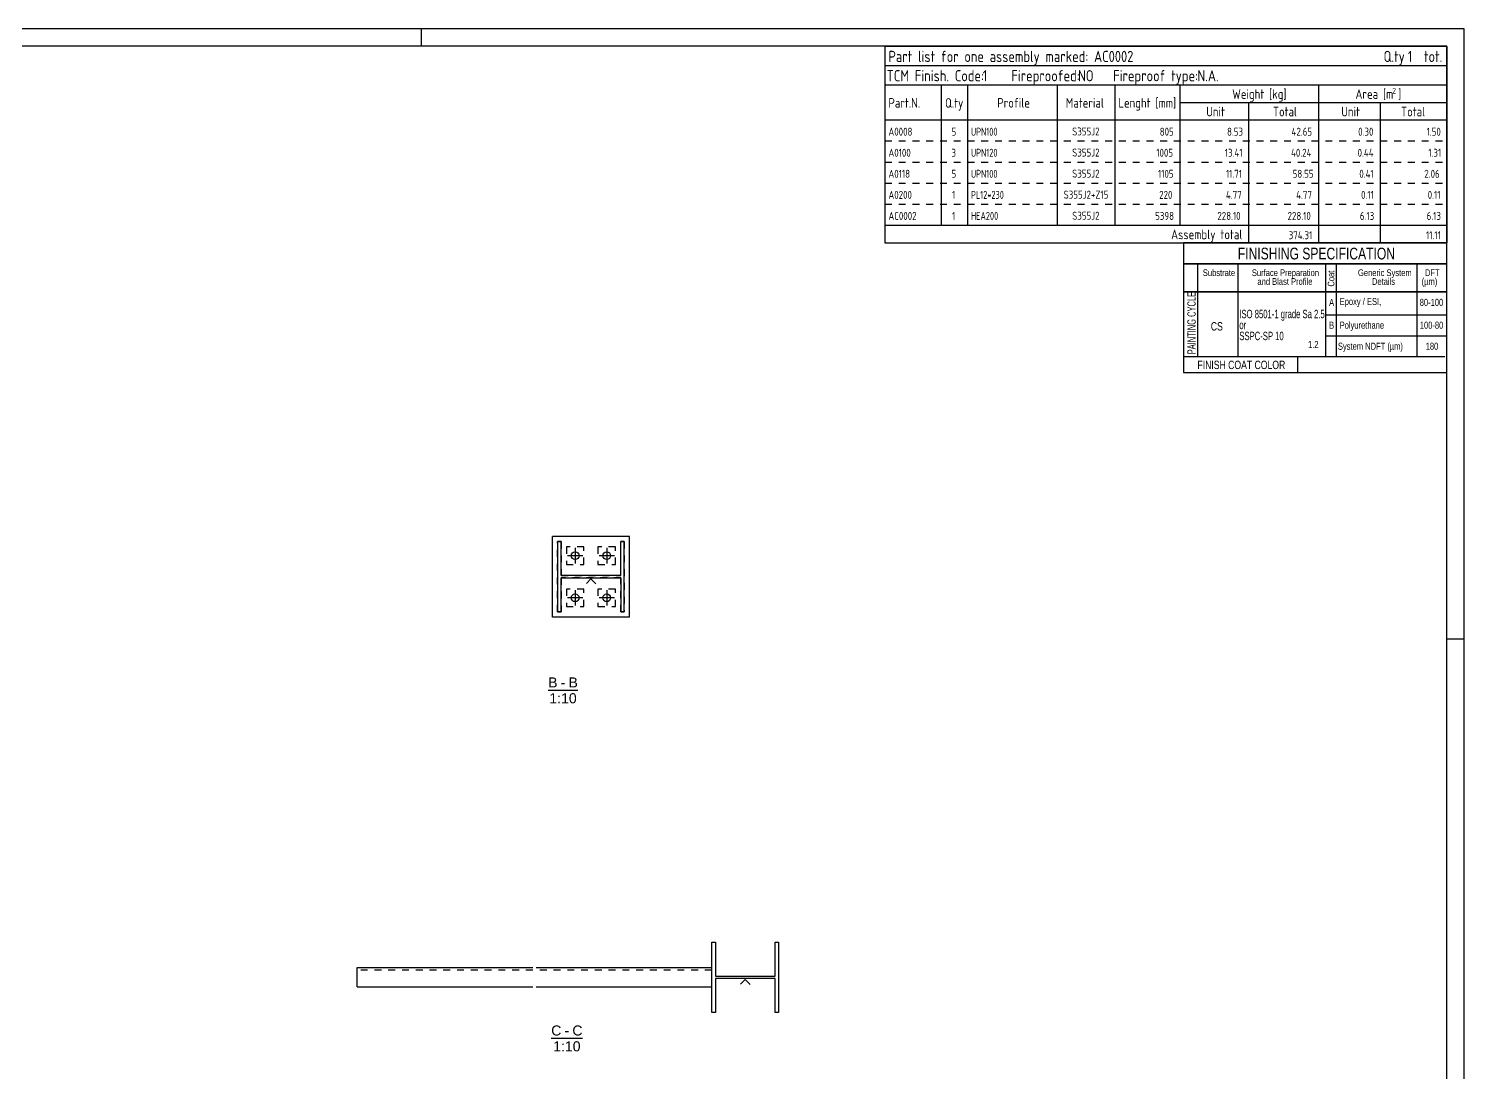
# Model space of a CAD drawing. Header units: millimetres. Extents: x -278 to 563, y -75 to 519.
# Drawn here: x 154.5 to 563.3, y 222.1 to 519.5 of the extents above; entities that cross this region are included whole.
import ezdxf

# ---------------------------------------------------------------- set-up
doc = ezdxf.new("R2010")
doc.units = ezdxf.units.MM
doc.linetypes.add('DXK_LINE_DOT2', pattern=[3.9198, 1.9599, -1.9599])
doc.styles.add('Arial', font='ARIAL.TTF', dxfattribs={"height": 0.2})
doc.styles.add('Arial Narrow', font='ARIALN.TTF', dxfattribs={"height": 0.2})
doc.styles.add('GOST type A', font='', dxfattribs={"height": 0.2})
doc.styles.add('GOST type A Bold', font='', dxfattribs={"height": 0.2})
doc.styles.get('GOST type A').set_extended_font_data('GOST type A')
doc.styles.get('GOST type A Bold').set_extended_font_data('GOST type A', bold=True)

# ---------------------------------------------------------------- blocks, each defined once
blk = doc.blocks.new('Unknown-43703786-1768')
at = {"color": 5, "linetype": 'Continuous'}
for p, q in [((563.35, 519.48), (-277.65, 519.48)), ((563.35, -74.52), (563.35, 519.48)), ((558.35, 514.48), (-272.65, 514.48)), ((558.35, -69.52), (558.35, 514.48))]:
    blk.add_line(p, q, dxfattribs=at)
at = {"color": 7, "linetype": 'Continuous'}
for p, q in [((266.35, 514.48), (266.35, 519.48)), ((563.35, 345.48), (558.35, 345.48))]:
    blk.add_line(p, q, dxfattribs=at)
blk = doc.blocks.new('Unknown-43703786-12 - 7461')
at = {"color": 6, "linetype": 'Continuous'}
blk.add_line((303.3, 231.81), (312.21, 231.81), dxfattribs=at)
at = {"color": 0, "linetype": 'Continuous'}
blk.add_wipeout([(306.19, 232.56), (306.19, 235.56), (303.3, 235.56), (303.3, 232.56)], dxfattribs=at)
blk.add_wipeout([(308.42, 232.56), (308.42, 235.56), (307.09, 235.56), (307.09, 232.56)], dxfattribs=at)
blk.add_wipeout([(312.21, 232.56), (312.21, 235.56), (309.32, 235.56), (309.32, 232.56)], dxfattribs=at)
at = {"color": 6, "linetype": 'Continuous', "style": 'Arial'}
blk.add_text('-', height=2.87, dxfattribs=at).set_placement((307.09, 232.56))
at = {"color": 0, "linetype": 'Continuous'}
blk.add_wipeout([(311.64, 228.06), (311.64, 231.06), (303.86, 231.06), (303.86, 228.06)], dxfattribs=at)
at = {"color": 6, "linetype": 'Continuous', "style": 'Arial'}
for s, height, p in [('C', 2.87, (303.3, 232.56)), ('C', 2.87, (309.32, 232.56)), ('1:10', 2.865, (303.86, 228.06))]:
    blk.add_text(s, height=height, dxfattribs=at).set_placement(p)
blk = doc.blocks.new('Unknown-43703786-14 - 5635')
at = {"color": 6, "linetype": 'Continuous'}
blk.add_line((302.42, 330.99), (310.89, 330.99), dxfattribs=at)
at = {"color": 0, "linetype": 'Continuous'}
blk.add_wipeout([(305.09, 331.74), (305.09, 334.74), (302.42, 334.74), (302.42, 331.74)], dxfattribs=at)
blk.add_wipeout([(307.32, 331.74), (307.32, 334.74), (305.99, 334.74), (305.99, 331.74)], dxfattribs=at)
blk.add_wipeout([(310.89, 331.74), (310.89, 334.74), (308.22, 334.74), (308.22, 331.74)], dxfattribs=at)
at = {"color": 6, "linetype": 'Continuous', "style": 'Arial'}
blk.add_text('-', height=2.87, dxfattribs=at).set_placement((305.99, 331.74))
at = {"color": 0, "linetype": 'Continuous'}
blk.add_wipeout([(310.55, 327.24), (310.55, 330.24), (302.77, 330.24), (302.77, 327.24)], dxfattribs=at)
at = {"color": 6, "linetype": 'Continuous', "style": 'Arial'}
for s, height, p in [('B', 2.87, (302.42, 331.74)), ('B', 2.87, (308.22, 331.74)), ('1:10', 2.865, (302.77, 327.24))]:
    blk.add_text(s, height=height, dxfattribs=at).set_placement(p)
blk = doc.blocks.new('Part-43703786-7462 - 7461')
at = {"color": 2, "linetype": 'Continuous'}
for p, q in [((248.05, 246.41), (248.05, 251.91)), ((248.05, 251.91), (298.05, 251.91)), ((299.05, 251.91), (349.05, 251.91)), ((248.05, 246.41), (298.05, 246.41)), ((299.05, 246.41), (349.05, 246.41))]:
    blk.add_line(p, q, dxfattribs=at)
at = {"color": 7, "linetype": 'DXK_LINE_DOT2'}
for p, q in [((298.05, 251.21), (248.05, 251.21)), ((349.05, 251.21), (299.05, 251.21)), ((349.05, 246.41), (349.05, 251.91))]:
    blk.add_line(p, q, dxfattribs=at)
blk = doc.blocks.new('Part-43703786-7476 - 7461')
at = {"color": 2, "linetype": 'Continuous'}
for p, q in [((349.05, 239.16), (349.05, 259.16)), ((349.05, 259.16), (350.05, 259.16)), ((350.05, 259.16), (350.05, 249.49)), ((367.05, 249.49), (367.05, 259.16)), ((367.05, 259.16), (368.05, 259.16)), ((368.05, 259.16), (368.05, 239.16)), ((350.05, 249.49), (367.05, 249.49)), ((367.05, 248.84), (350.05, 248.84)), ((350.05, 248.84), (350.05, 239.16)), ((358.55, 248.54), (357.25, 247.24)), ((358.55, 248.54), (359.95, 247.14)), ((367.05, 239.16), (367.05, 248.84)), ((350.05, 239.16), (349.05, 239.16)), ((368.05, 239.16), (367.05, 239.16))]:
    blk.add_line(p, q, dxfattribs=at)
blk = doc.blocks.new('Surfacing-43703786-5656 - 5635')
at = {"color": 246, "linetype": 'DXK_LINE_DOT2'}
for p, q in [((321.62, 359.8), (316.62, 359.8)), ((316.62, 359.8), (316.62, 354.8)), ((321.62, 354.8), (321.62, 359.8)), ((316.62, 354.8), (321.62, 354.8))]:
    blk.add_line(p, q, dxfattribs=at)
blk = doc.blocks.new('Part-43703786-5649 - 5635')
at = {"color": 2, "linetype": 'Continuous'}
for p, q in [((325.62, 374.8), (303.62, 374.8)), ((303.62, 351.8), (303.62, 374.8)), ((325.62, 351.8), (325.62, 374.8)), ((325.62, 351.8), (303.62, 351.8))]:
    blk.add_line(p, q, dxfattribs=at)
blk = doc.blocks.new('Part-43703786-5650 - 5635')
at = {"color": 7, "linetype": 'DXK_LINE_DOT2'}
for p, q in [((305.12, 353.3), (305.12, 373.3)), ((305.12, 373.3), (306.12, 373.3)), ((306.12, 373.3), (306.12, 363.63)), ((323.12, 363.63), (323.12, 373.3)), ((323.12, 373.3), (324.12, 373.3)), ((324.12, 373.3), (324.12, 353.3)), ((306.12, 363.63), (323.12, 363.63)), ((323.12, 362.98), (306.12, 362.98)), ((306.12, 362.98), (306.12, 353.3)), ((323.12, 353.3), (323.12, 362.98)), ((306.12, 353.3), (305.12, 353.3)), ((324.12, 353.3), (323.12, 353.3))]:
    blk.add_line(p, q, dxfattribs=at)
at = {"color": 2, "linetype": 'Continuous'}
for p, q in [((306.12, 373.3), (305.12, 373.3)), ((305.12, 373.3), (305.12, 353.3)), ((306.12, 363.63), (306.12, 373.3)), ((323.12, 363.63), (323.12, 373.3)), ((324.12, 373.3), (323.12, 373.3)), ((324.12, 353.3), (324.12, 373.3)), ((323.12, 363.63), (306.12, 363.63)), ((306.12, 353.3), (306.12, 362.98)), ((306.12, 362.98), (323.12, 362.98)), ((314.62, 362.68), (313.32, 361.38)), ((314.62, 362.68), (316.02, 361.28)), ((323.12, 362.98), (323.12, 353.3)), ((305.12, 353.3), (306.12, 353.3)), ((323.12, 353.3), (324.12, 353.3))]:
    blk.add_line(p, q, dxfattribs=at)
blk = doc.blocks.new('Bolt-43703786-5651 - 5635')
at = {"color": 3, "linetype": 'Continuous'}
for p, q in [((312.32, 369.3), (307.92, 369.3)), ((310.12, 371.5), (310.12, 367.1)), ((321.32, 369.3), (316.92, 369.3)), ((319.12, 371.5), (319.12, 367.1)), ((312.32, 357.3), (307.92, 357.3)), ((310.12, 359.5), (310.12, 355.1)), ((321.32, 357.3), (316.92, 357.3)), ((319.12, 359.5), (319.12, 355.1))]:
    blk.add_line(p, q, dxfattribs=at)
for centre in [(310.12, 369.3), (319.12, 369.3), (310.12, 357.3), (319.12, 357.3)]:
    blk.add_circle(centre, 1.1, dxfattribs=at)
blk = doc.blocks.new('Surfacing-43703786-5653 - 5635')
at = {"color": 246, "linetype": 'DXK_LINE_DOT2'}
for p, q in [((312.62, 371.8), (307.62, 371.8)), ((307.62, 371.8), (307.62, 366.8)), ((312.62, 366.8), (312.62, 371.8)), ((307.62, 366.8), (312.62, 366.8))]:
    blk.add_line(p, q, dxfattribs=at)
blk = doc.blocks.new('Surfacing-43703786-5654 - 5635')
at = {"color": 246, "linetype": 'DXK_LINE_DOT2'}
for p, q in [((312.62, 359.8), (307.62, 359.8)), ((307.62, 359.8), (307.62, 354.8)), ((312.62, 354.8), (312.62, 359.8)), ((307.62, 354.8), (312.62, 354.8))]:
    blk.add_line(p, q, dxfattribs=at)
blk = doc.blocks.new('Surfacing-43703786-5655 - 5635')
at = {"color": 246, "linetype": 'DXK_LINE_DOT2'}
for p, q in [((321.62, 371.8), (316.62, 371.8)), ((316.62, 371.8), (316.62, 366.8)), ((321.62, 366.8), (321.62, 371.8)), ((316.62, 366.8), (321.62, 366.8))]:
    blk.add_line(p, q, dxfattribs=at)
blk = doc.blocks.new('0_TCM_4503_AIVD_AD_PART_LIST-43703786-45672')
at = {"color": 174, "linetype": 'Continuous'}
for p, q in [((398.35, 514.48), (398.35, 493.48)), ((398.35, 493.48), (398.35, 487.48)), ((398.35, 487.48), (398.35, 481.48)), ((398.35, 481.48), (398.35, 475.48)), ((398.35, 475.48), (398.35, 469.48)), ((398.35, 469.48), (398.35, 463.48)), ((398.35, 463.48), (398.35, 458.48)), ((398.35, 458.48), (558.35, 458.48))]:
    blk.add_line(p, q, dxfattribs=at)
at = {"color": 7, "linetype": 'Continuous'}
for p, q in [((398.35, 514.48), (558.35, 514.48)), ((558.35, 514.48), (558.35, 493.48)), ((398.35, 508.98), (558.35, 508.98)), ((398.35, 503.48), (558.35, 503.48)), ((414.35, 503.48), (414.35, 493.48)), ((421.85, 503.48), (421.85, 493.48)), ((447.35, 503.48), (447.35, 493.48)), ((463.85, 503.48), (463.85, 493.48)), ((482.35, 503.48), (482.35, 493.48)), ((521.85, 503.48), (521.85, 493.48)), ((482.35, 498.48), (558.35, 498.48)), ((501.85, 498.48), (501.85, 493.48)), ((539.35, 498.48), (539.35, 493.48)), ((414.35, 493.48), (414.35, 487.48)), ((421.85, 493.48), (421.85, 487.48)), ((447.35, 493.48), (447.35, 487.48)), ((463.85, 493.48), (463.85, 487.48)), ((482.35, 493.48), (482.35, 487.48)), ((501.85, 493.48), (501.85, 487.48)), ((521.85, 493.48), (521.85, 487.48)), ((539.35, 493.48), (539.35, 487.48)), ((558.35, 493.48), (558.35, 487.48)), ((414.35, 487.48), (414.35, 481.48)), ((421.85, 487.48), (421.85, 481.48)), ((447.35, 487.48), (447.35, 481.48)), ((463.85, 487.48), (463.85, 481.48)), ((482.35, 487.48), (482.35, 481.48)), ((501.85, 487.48), (501.85, 481.48)), ((521.85, 487.48), (521.85, 481.48)), ((539.35, 487.48), (539.35, 481.48)), ((558.35, 487.48), (558.35, 481.48)), ((414.35, 481.48), (414.35, 475.48)), ((421.85, 481.48), (421.85, 475.48)), ((447.35, 481.48), (447.35, 475.48)), ((463.85, 481.48), (463.85, 475.48)), ((482.35, 481.48), (482.35, 475.48)), ((501.85, 481.48), (501.85, 475.48)), ((521.85, 481.48), (521.85, 475.48)), ((539.35, 481.48), (539.35, 475.48)), ((558.35, 481.48), (558.35, 475.48)), ((414.35, 475.48), (414.35, 469.48)), ((421.85, 475.48), (421.85, 469.48)), ((447.35, 475.48), (447.35, 469.48)), ((463.85, 475.48), (463.85, 469.48)), ((482.35, 475.48), (482.35, 469.48)), ((501.85, 475.48), (501.85, 469.48)), ((521.85, 475.48), (521.85, 469.48)), ((539.35, 475.48), (539.35, 469.48)), ((558.35, 475.48), (558.35, 469.48)), ((414.35, 469.48), (414.35, 463.48)), ((421.85, 469.48), (421.85, 463.48)), ((447.35, 469.48), (447.35, 463.48)), ((463.85, 469.48), (463.85, 463.48)), ((482.35, 469.48), (482.35, 463.48)), ((501.85, 469.48), (501.85, 463.48)), ((521.85, 469.48), (521.85, 463.48)), ((539.35, 469.48), (539.35, 463.48)), ((558.35, 469.48), (558.35, 463.48)), ((501.85, 463.48), (501.85, 458.48)), ((521.85, 463.48), (521.85, 458.48)), ((539.35, 463.48), (539.35, 458.48)), ((558.35, 463.48), (558.35, 458.48))]:
    blk.add_line(p, q, dxfattribs=at)
at = {"color": 4, "linetype": 'Continuous'}
for p, q in [((398.35, 493.48), (558.35, 493.48)), ((398.35, 463.48), (558.35, 463.48))]:
    blk.add_line(p, q, dxfattribs=at)
at = {"color": 7, "linetype": 'DXK_LINE_DOT2'}
for p, q in [((398.35, 487.48), (558.35, 487.48)), ((398.35, 481.48), (558.35, 481.48)), ((398.35, 475.48), (558.35, 475.48)), ((398.35, 469.48), (558.35, 469.48)), ((398.35, 463.48), (558.35, 463.48))]:
    blk.add_line(p, q, dxfattribs=at)
at = {"color": 7, "linetype": 'Continuous'}
for s, height, style, p in [('Part list for one assembly marked: AC0002', 3.1901, 'GOST type A', (399.35, 509.98)), ('Q.ty', 3.19, 'GOST type A', (540.35, 509.98)), ('tot.', 3.19, 'GOST type A', (551.85, 509.98)), ('TCM Finish. Code:', 3.1901, 'GOST type A', (398.85, 504.48)), ('1', 3.19, 'GOST type A Bold', (426.2, 504.48)), ('Fireproofed:', 3.1901, 'GOST type A', (434.35, 504.48)), ('NO', 3.19, 'GOST type A Bold', (453.35, 504.48)), ('Fireproof type:', 3.1901, 'GOST type A', (463.35, 504.48)), ('N.A.', 3.19, 'GOST type A Bold', (487.35, 504.48)), ('Part.N.', 2.734, 'GOST type A', (399.35, 496.98)), ('Q.ty', 2.734, 'GOST type A', (415.48, 496.95)), ('Profile', 2.734, 'GOST type A', (430.35, 496.98)), ('Material', 2.734, 'GOST type A', (449.85, 496.98)), ('Lenght [mm]', 2.7344, 'GOST type A', (464.85, 496.98)), ('Weight [kg]', 2.7344, 'GOST type A', (497.25, 499.48)), ('Area [m ]', 2.734, 'GOST type A', (532.35, 499.48)), ('2', 1.64, 'GOST type A', (542.82, 500.98)), ('Unit', 2.734, 'GOST type A', (489.85, 494.48)), ('Total', 2.734, 'GOST type A', (508.85, 494.48)), ('Unit', 2.734, 'GOST type A', (528.31, 494.48)), ('Total', 2.734, 'GOST type A', (545.33, 494.48)), ('A0008', 2.279, 'GOST type A', (399.35, 488.98)), ('5', 2.28, 'GOST type A', (417.3, 488.98)), ('S355J2', 2.279, 'GOST type A', (451.68, 489.04)), ('805', 2.279, 'GOST type A', (476.61, 488.98)), ('8.53', 2.279, 'GOST type A', (495.78, 488.98)), ('42.65', 2.279, 'GOST type A', (514.16, 488.98)), ('0.30', 2.279, 'GOST type A', (533.12, 488.98)), ('40.24', 2.279, 'GOST type A', (514, 482.98)), ('58.55', 2.279, 'GOST type A', (514.47, 476.98)), ('4.77', 2.279, 'GOST type A', (515.46, 470.98)), ('228.10', 2.279, 'GOST type A', (513.02, 464.98)), ('Assembly total', 2.7344, 'GOST type A', (479.85, 459.48)), ('11.11', 2.279, 'GOST type A', (552.44, 459.48))]:
    blk.add_text(s, height=height, dxfattribs=dict(at, style=style)).set_placement(p)
at = {"color": 7, "style": 'GOST type A'}
blk.add_text('1', height=3.19, dxfattribs=at).set_placement((547.28, 509.98))
at = {"color": 7, "linetype": 'Continuous', "style": 'GOST type A', "width": 0.9}
blk.add_text('UPN100', height=2.279, dxfattribs=at).set_placement((422.85, 488.98))
at = {"color": 7, "linetype": 'DXK_LINE_DOT2', "style": 'GOST type A'}
for s, height, p in [('1.50', 2.279, (552.61, 488.98)), ('A0100', 2.279, (399.35, 482.98)), ('3', 2.28, (417.3, 482.98)), ('S355J2', 2.279, (451.68, 483.04)), ('1005', 2.279, (475.63, 482.98)), ('13.41', 2.279, (495.13, 482.98)), ('0.44', 2.279, (532.96, 482.98)), ('1.31', 2.279, (553.09, 482.98)), ('A0118', 2.279, (399.35, 476.98)), ('5', 2.28, (417.3, 476.98)), ('S355J2', 2.279, (451.68, 477.04)), ('1105', 2.279, (476.11, 476.98)), ('11.71', 2.279, (495.46, 476.98)), ('0.41', 2.279, (533.45, 476.98)), ('2.06', 2.279, (551.96, 476.98)), ('A0200', 2.279, (399.35, 470.98)), ('1', 2.28, (417.47, 470.98)), ('S355J2+Z15', 2.279, (449.24, 471.04)), ('220', 2.279, (476.45, 470.98)), ('4.77', 2.279, (495.46, 470.98)), ('0.11', 2.279, (533.94, 470.98)), ('0.11', 2.279, (552.93, 470.98)), ('AC0002', 2.279, (399.35, 464.98)), ('1', 2.28, (417.47, 464.98)), ('S355J2', 2.279, (451.68, 465.04)), ('5398', 2.279, (475.3, 464.98)), ('228.10', 2.279, (493.02, 464.98)), ('6.13', 2.279, (533.61, 464.98)), ('6.13', 2.279, (552.61, 464.98)), ('374.31', 2.279, (513.34, 459.48))]:
    blk.add_text(s, height=height, dxfattribs=at).set_placement(p)
at = {"color": 7, "linetype": 'DXK_LINE_DOT2', "style": 'GOST type A', "width": 0.9}
for s, p in [('UPN120', (422.85, 482.98)), ('UPN100', (422.85, 476.98)), ('PL12*230', (422.85, 470.98)), ('HEA200', (422.85, 464.98))]:
    blk.add_text(s, height=2.279, dxfattribs=at).set_placement(p)
blk = doc.blocks.new('0_TCM_4503_AIVD_AD_PAINTING_SYSTEM-43703786-45673')
at = {"color": 7, "linetype": 'Continuous'}
for p, q in [((558.35, 458.48), (483.35, 458.48)), ((483.35, 458.48), (483.35, 452.48)), ((558.35, 452.48), (558.35, 458.48)), ((483.35, 452.48), (558.35, 452.48)), ((558.35, 452.48), (483.35, 452.48)), ((483.35, 452.48), (483.35, 444.48)), ((487.35, 452.48), (487.35, 444.48)), ((498.85, 452.48), (498.85, 444.48)), ((523.85, 452.48), (523.85, 444.48)), ((526.85, 452.48), (526.85, 444.48)), ((549.85, 452.48), (549.85, 444.48)), ((558.35, 444.48), (558.35, 452.48)), ((483.35, 444.48), (558.35, 444.48)), ((558.35, 444.48), (483.35, 444.48)), ((483.35, 444.48), (483.35, 421.48)), ((487.35, 444.48), (487.35, 425.98)), ((498.85, 444.48), (498.85, 425.98)), ((523.85, 444.48), (523.85, 425.98)), ((526.85, 444.48), (526.85, 425.98)), ((549.85, 444.48), (549.85, 425.98)), ((558.35, 421.48), (558.35, 444.48)), ((523.85, 437.98), (558.35, 437.98)), ((523.85, 431.98), (558.35, 431.98)), ((557.85, 425.98), (483.35, 425.98)), ((515.85, 425.98), (515.85, 421.48)), ((483.35, 421.48), (558.35, 421.48))]:
    blk.add_line(p, q, dxfattribs=at)
at = {"color": 7, "style": 'Arial Narrow', "width": 0.9}
blk.add_text('FINISHING SPECIFICATION', height=3.3405, dxfattribs=at).set_placement((498.85, 453.73))
at = {"color": 7, "linetype": 'Continuous', "style": 'Arial Narrow'}
for s, height, width, p in [('Substrate', 1.909, 0.9, (488.88, 448.98)), ('Surface Preparation', 1.9089, 0.9, (502.85, 448.98)), ('Generic System', 1.9089, 0.9, (533.06, 448.98)), ('DFT', 1.909, 0.9, (552.14, 448.98)), ('and Blast Profile', 1.9089, 0.9, (504.44, 446.48)), ('Details', 1.909, 0.9, (537.05, 446.48)), ('A', 2, 0.9, (524.85, 440.48)), ('Epoxy / ESI,', 2.0043, 0.9, (527.85, 440.73)), ('80-100', 2.004, 0.9, (550.65, 440.48)), ('ISO 8501-1 grade Sa 2.5^M', 2.3861, 0.8, (499.28, 436.98)), ('CS', 2.386, 0.9, (491.16, 433.48)), ('or ^M', 2.386, 0.8, (499.28, 433.85)), ('B', 2, 0.9, (524.85, 433.98)), ('Polyurethane', 2.0043, 0.9, (527.85, 433.98)), ('100-80', 2.004, 0.9, (550.68, 433.98)), ('SSPC-SP 10', 2.386, 0.8, (499.28, 430.73)), ('1.2', 2.004, 0.9, (518.85, 428.48)), ('System NDFT (µm)', 2.0043, 0.9, (527.35, 427.98)), ('180', 2.004, 0.9, (552.35, 427.98)), ('FINISH COAT COLOR', 2.3861, 0.9, (487.35, 422.48))]:
    blk.add_text(s, height=height, dxfattribs=dict(at, width=width)).set_placement(p)
for s, height, width, p in [('Coat', 1.909, 0.9, (526.35, 445.98)), ('PAINTING CYCLE', 2.3861, 0.75, (486.85, 426.68))]:
    blk.add_text(s, height=height, rotation=90, dxfattribs=dict(at, width=width)).set_placement(p)
blk.add_text('(µm)', height=1.909, dxfattribs=at).set_placement((551.19, 446.48))

msp = doc.modelspace()

# ---------------------------------------------------------------- block references
for name in ['Unknown-43703786-1768', '0_TCM_4503_AIVD_AD_PART_LIST-43703786-45672', '0_TCM_4503_AIVD_AD_PAINTING_SYSTEM-43703786-45673', 'Part-43703786-5649 - 5635', 'Part-43703786-5650 - 5635', 'Surfacing-43703786-5653 - 5635', 'Bolt-43703786-5651 - 5635', 'Surfacing-43703786-5655 - 5635', 'Surfacing-43703786-5654 - 5635', 'Surfacing-43703786-5656 - 5635', 'Part-43703786-7476 - 7461', 'Part-43703786-7462 - 7461']:
    msp.add_blockref(name, (0, 0))

# ---------------------------------------------------------------- next in the draw order: block references
for name in ['Unknown-43703786-14 - 5635', 'Unknown-43703786-12 - 7461']:
    msp.add_blockref(name, (0, 0))

doc.saveas('drawing.dxf')
